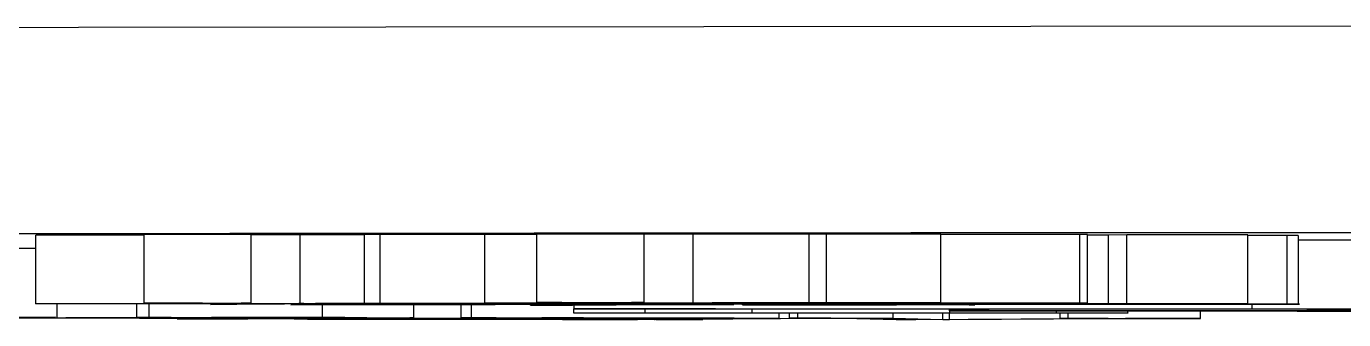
# Model space of a CAD drawing. Header units: millimetres. Extents: x 2404 to 4548, y 1024 to 2541.
# Drawn here: x 3234.74 to 3253.95, y 1133.92 to 1138.2 of the extents above; entities that cross this region are included whole.
import ezdxf

# ---------------------------------------------------------------- set-up
doc = ezdxf.new("R2010")
doc.units = ezdxf.units.MM

msp = doc.modelspace()

# ---------------------------------------------------------------- linework, layer by layer
at = {"color": 7, "linetype": 'Continuous', "lineweight": 25}
for p, q in [((3236.458, 1135.153), (3234.879, 1135.15)), ((3234.879, 1134.15), (3234.879, 1135.15)), ((3238.02, 1135.16), (3236.458, 1135.159)), ((3236.458, 1134.159), (3236.458, 1135.159)), ((3238.02, 1134.16), (3238.02, 1135.16)), ((3238.734, 1135.156), (3238.02, 1135.158)), ((3239.669, 1135.157), (3238.734, 1135.156)), ((3238.734, 1134.156), (3238.734, 1135.156)), ((3239.9, 1135.159), (3239.669, 1135.157)), ((3239.669, 1134.157), (3239.669, 1135.157)), ((3241.423, 1135.158), (3239.9, 1135.159)), ((3239.9, 1134.159), (3239.9, 1135.159)), ((3242.184, 1135.16), (3241.423, 1135.159)), ((3241.423, 1134.159), (3241.423, 1135.159)), ((3243.748, 1135.168), (3242.184, 1135.167)), ((3242.184, 1134.167), (3242.184, 1135.167)), ((3243.748, 1134.168), (3243.748, 1135.168)), ((3244.462, 1135.164), (3243.748, 1135.166)), ((3246.155, 1135.166), (3244.462, 1135.164)), ((3244.462, 1134.164), (3244.462, 1135.164)), ((3246.409, 1135.168), (3246.155, 1135.166)), ((3246.155, 1134.166), (3246.155, 1135.166)), ((3248.073, 1135.167), (3246.409, 1135.168)), ((3246.409, 1134.168), (3246.409, 1135.168)), ((3248.073, 1134.167), (3248.073, 1135.167)), ((3250.213, 1135.161), (3250.1, 1135.162)), ((3250.1, 1134.162), (3250.1, 1135.162)), ((3250.213, 1134.161), (3250.213, 1135.161)), ((3250.518, 1135.152), (3250.213, 1135.152)), ((3250.788, 1135.155), (3250.518, 1135.152)), ((3250.518, 1134.152), (3250.518, 1135.152)), ((3252.553, 1135.154), (3250.788, 1135.155)), ((3250.788, 1134.155), (3250.788, 1135.155)), ((3252.553, 1134.154), (3252.553, 1135.154)), ((3253.123, 1134.145), (3253.123, 1135.145)), ((3253.288, 1134.144), (3253.288, 1135.144)), ((3234.879, 1134.15), (3237.974, 1134.155)), ((3235.739, 1134.15), (3234.879, 1134.15)), ((3235.187, 1133.952), (3235.187, 1134.15)), ((3236.349, 1133.952), (3236.349, 1134.151)), ((3236.458, 1134.159), (3238.02, 1134.16)), ((3236.529, 1133.953), (3236.529, 1134.152)), ((3237.73, 1134.153), (3237.029, 1134.152)), ((3237.429, 1134.141), (3237.429, 1134.153)), ((3237.429, 1134.141), (3237.771, 1134.145)), ((3237.637, 1134.141), (3237.429, 1134.141)), ((3238.02, 1134.16), (3237.874, 1134.159)), ((3237.874, 1134.159), (3238.734, 1134.156)), ((3238.598, 1134.136), (3250.518, 1134.152)), ((3239.456, 1134.135), (3238.598, 1134.136)), ((3238.721, 1134.152), (3238.712, 1134.152)), ((3238.734, 1134.156), (3239.669, 1134.157)), ((3241.47, 1134.158), (3238.958, 1134.155)), ((3238.958, 1134.155), (3239.369, 1134.154)), ((3239.058, 1133.949), (3239.058, 1134.136)), ((3239.369, 1134.154), (3239.369, 1134.155)), ((3239.669, 1134.157), (3239.9, 1134.159)), ((3239.864, 1134.142), (3247.637, 1134.153)), ((3240.727, 1134.142), (3239.864, 1134.142)), ((3239.9, 1134.159), (3241.47, 1134.158)), ((3240.389, 1133.944), (3240.389, 1134.137)), ((3245.422, 1134.144), (3240.748, 1134.138)), ((3241.485, 1134.147), (3240.794, 1134.145)), ((3241.08, 1133.945), (3241.08, 1134.138)), ((3241.231, 1133.946), (3241.231, 1134.138)), ((3241.423, 1134.159), (3243.702, 1134.162)), ((3242.284, 1134.159), (3241.423, 1134.159)), ((3241.47, 1134.158), (3241.47, 1134.159)), ((3249.555, 1134.154), (3242.019, 1134.144)), ((3242.089, 1134.128), (3242.089, 1134.139)), ((3242.297, 1134.128), (3242.089, 1134.128)), ((3242.158, 1134.153), (3242.158, 1134.159)), ((3242.184, 1134.167), (3243.748, 1134.168)), ((3242.725, 1134.14), (3242.725, 1134.077)), ((3243.142, 1134.149), (3243.142, 1134.164)), ((3243.368, 1134.149), (3243.142, 1134.149)), ((3243.404, 1134.14), (3243.404, 1134.141)), ((3243.404, 1134.14), (3245.055, 1134.14)), ((3243.748, 1134.168), (3243.565, 1134.167)), ((3243.565, 1134.167), (3244.462, 1134.164)), ((3243.669, 1134.158), (3243.573, 1134.161)), ((3244.462, 1134.164), (3246.155, 1134.166)), ((3245.055, 1134.14), (3244.547, 1134.138)), ((3248.073, 1134.167), (3244.742, 1134.163)), ((3245.055, 1134.14), (3245.055, 1134.144)), ((3245.184, 1134.134), (3245.184, 1134.144)), ((3245.333, 1134.134), (3245.184, 1134.134)), ((3247.364, 1134.138), (3245.422, 1134.144)), ((3246.155, 1134.166), (3246.409, 1134.168)), ((3252.553, 1134.154), (3246.242, 1134.145)), ((3246.242, 1134.145), (3248.222, 1134.139)), ((3246.409, 1134.168), (3248.073, 1134.167)), ((3247.133, 1134.155), (3246.483, 1134.153)), ((3247.637, 1134.153), (3247.891, 1134.155)), ((3247.891, 1134.155), (3249.555, 1134.154)), ((3248.091, 1134.146), (3248.091, 1134.148)), ((3248.181, 1134.145), (3248.091, 1134.146)), ((3248.222, 1134.139), (3248.222, 1134.148)), ((3248.567, 1134.137), (3248.567, 1134.148)), ((3250.1, 1134.162), (3250.213, 1134.161)), ((3250.518, 1134.152), (3250.788, 1134.155)), ((3250.788, 1134.155), (3252.553, 1134.154)), ((3252.613, 1134.077), (3252.613, 1134.143)), ((3232.479, 1133.937), (3236.754, 1133.95)), ((3235.138, 1133.942), (3233.165, 1133.936)), ((3236.465, 1133.94), (3235.138, 1133.942)), ((3237.44, 1133.949), (3235.317, 1133.943)), ((3235.317, 1133.943), (3236.388, 1133.941)), ((3236.349, 1133.952), (3236.529, 1133.953)), ((3236.606, 1133.952), (3236.349, 1133.952)), ((3236.388, 1133.941), (3236.388, 1133.946)), ((3236.529, 1133.953), (3239.058, 1133.949)), ((3236.937, 1133.929), (3236.937, 1133.948)), ((3236.937, 1133.929), (3237.085, 1133.93)), ((3241.604, 1133.924), (3236.937, 1133.929)), ((3237.085, 1133.93), (3237.085, 1133.948)), ((3237.085, 1133.93), (3237.361, 1133.929)), ((3237.971, 1133.93), (3241.524, 1133.944)), ((3238.663, 1133.949), (3238.064, 1133.949)), ((3240.566, 1133.936), (3238.703, 1133.929)), ((3238.915, 1133.927), (3238.915, 1133.93)), ((3238.915, 1133.927), (3240.106, 1133.926)), ((3239.212, 1133.942), (3239.656, 1133.944)), ((3240.106, 1133.926), (3240.106, 1133.934)), ((3241.891, 1133.935), (3240.566, 1133.936)), ((3242.256, 1133.943), (3240.716, 1133.937)), ((3240.716, 1133.937), (3242.042, 1133.935)), ((3241.08, 1133.945), (3241.231, 1133.946)), ((3241.31, 1133.945), (3241.08, 1133.945)), ((3241.231, 1133.946), (3245.715, 1133.94)), ((3241.524, 1133.944), (3241.588, 1133.944)), ((3243.074, 1133.927), (3241.604, 1133.924)), ((3242.042, 1133.935), (3242.042, 1133.942)), ((3242.365, 1133.931), (3242.092, 1133.931)), ((3242.092, 1133.931), (3242.192, 1133.931)), ((3243.831, 1133.936), (3242.365, 1133.931)), ((3242.558, 1133.923), (3242.558, 1133.926)), ((3244.484, 1133.921), (3242.558, 1133.923)), ((3242.558, 1133.923), (3242.675, 1133.923)), ((3242.675, 1133.923), (3242.675, 1133.926)), ((3242.675, 1133.923), (3243.061, 1133.923)), ((3242.725, 1134.074), (3242.725, 1134.077)), ((3242.725, 1134.077), (3252.613, 1134.077)), ((3243.765, 1134.074), (3242.725, 1134.074)), ((3242.725, 1134.016), (3242.725, 1134.074)), ((3242.725, 1134.013), (3242.725, 1134.016)), ((3242.725, 1134.016), (3243.765, 1134.016)), ((3250.803, 1134.013), (3242.725, 1134.013)), ((3244.145, 1133.942), (3242.864, 1133.943)), ((3242.895, 1133.927), (3242.895, 1133.933)), ((3242.895, 1133.927), (3243.074, 1133.927)), ((3243.061, 1133.923), (3243.061, 1133.927)), ((3243.074, 1133.927), (3243.074, 1133.933)), ((3243.408, 1133.936), (3243.408, 1133.942)), ((3243.408, 1133.936), (3243.558, 1133.937)), ((3243.558, 1133.937), (3243.558, 1133.942)), ((3243.558, 1133.937), (3243.831, 1133.936)), ((3243.65, 1133.923), (3246.432, 1133.938)), ((3243.65, 1133.923), (3243.65, 1133.936)), ((3243.765, 1134.016), (3243.765, 1134.074)), ((3243.831, 1133.936), (3243.831, 1133.942)), ((3246.565, 1133.937), (3243.939, 1133.923)), ((3244.217, 1133.922), (3244.217, 1133.925)), ((3244.217, 1133.922), (3244.602, 1133.922)), ((3244.602, 1133.922), (3244.484, 1133.921)), ((3244.602, 1133.922), (3244.602, 1133.927)), ((3245.372, 1133.937), (3245.093, 1133.937)), ((3245.325, 1134.018), (3245.325, 1134.071)), ((3245.715, 1133.94), (3245.372, 1133.937)), ((3245.715, 1133.94), (3245.715, 1134.013)), ((3245.866, 1133.94), (3245.866, 1134.013)), ((3246.155, 1133.939), (3245.866, 1133.94)), ((3245.866, 1133.94), (3245.983, 1133.94)), ((3245.983, 1134.013), (3245.983, 1133.94)), ((3245.983, 1133.94), (3247.38, 1133.939)), ((3246.432, 1133.938), (3246.477, 1133.938)), ((3246.661, 1133.937), (3246.565, 1133.937)), ((3247.422, 1133.918), (3246.661, 1133.937)), ((3247.38, 1133.939), (3247.38, 1134.013)), ((3247.38, 1133.939), (3248.104, 1133.923)), ((3247.711, 1133.918), (3247.422, 1133.918)), ((3250.766, 1133.934), (3247.711, 1133.918)), ((3248.104, 1133.923), (3248.104, 1134.013)), ((3248.104, 1133.923), (3248.2, 1133.923)), ((3248.2, 1133.923), (3248.2, 1134.013)), ((3248.2, 1133.923), (3250.477, 1133.935)), ((3248.202, 1134.047), (3248.202, 1134.071)), ((3252.01, 1134.047), (3248.202, 1134.047)), ((3252.164, 1134.044), (3248.202, 1134.044)), ((3248.202, 1134.044), (3248.202, 1134.018)), ((3249.762, 1134.074), (3251.663, 1134.074)), ((3249.762, 1134.016), (3249.762, 1134.044)), ((3249.762, 1134.016), (3250.803, 1134.016)), ((3249.815, 1133.936), (3249.815, 1134.013)), ((3249.815, 1133.936), (3249.932, 1133.937)), ((3250.2, 1133.936), (3249.815, 1133.936)), ((3249.932, 1133.937), (3249.932, 1134.013)), ((3249.932, 1133.937), (3251.859, 1133.935)), ((3250.477, 1133.935), (3250.522, 1133.935)), ((3250.803, 1134.016), (3250.803, 1134.044)), ((3250.803, 1134.016), (3250.803, 1134.013)), ((3251.741, 1133.934), (3251.356, 1133.935)), ((3251.859, 1133.935), (3251.741, 1133.934)), ((3251.859, 1133.935), (3251.859, 1134.044)), ((3257.731, 1134.013), (3252.164, 1134.044))]:
    msp.add_line(p, q, dxfattribs=at)
at = {"color": 7, "linetype": 'Continuous', "lineweight": 25, "flags": 128}
msp.add_lwpolyline([(3254.255, 1138.199), (3249.385, 1138.196), (3244.619, 1138.192), (3239.982, 1138.188), (3235.498, 1138.183), (3231.188, 1138.177), (3227.074, 1138.171), (3223.176, 1138.164), (3219.515, 1138.157), (3216.107, 1138.149), (3212.97, 1138.14), (3210.12, 1138.132), (3207.571, 1138.122), (3205.336, 1138.113), (3203.425, 1138.103), (3201.849, 1138.092), (3200.615, 1138.082), (3199.728, 1138.071), (3199.195, 1138.061), (3199.017, 1138.05), (3199.017, 1138.05)], dxfattribs=at)
at = {"color": 7, "linetype": 'Continuous', "lineweight": 25}
for points, knots in [([(3202.071, 1135.052), (3202.119, 1135.056), (3202.226, 1135.064), (3203.095, 1135.077), (3204.576, 1135.09), (3206.752, 1135.104), (3209.582, 1135.117), (3213.096, 1135.13), (3217.25, 1135.142), (3221.994, 1135.153), (3227.255, 1135.164), (3232.947, 1135.172), (3238.97, 1135.18), (3245.193, 1135.186), (3251.558, 1135.191), (3257.911, 1135.194), (3264.25, 1135.196), (3270.517, 1135.196), (3276.784, 1135.196), (3283.123, 1135.194), (3289.475, 1135.191), (3295.841, 1135.186), (3302.064, 1135.18), (3308.087, 1135.172), (3313.779, 1135.164), (3319.04, 1135.153), (3323.784, 1135.142), (3327.938, 1135.13), (3331.452, 1135.117), (3334.282, 1135.104), (3336.457, 1135.09), (3337.939, 1135.077), (3338.81, 1135.064), (3338.917, 1135.056), (3338.965, 1135.052)], [0, 0, 0, 0, 0.023828, 0.053273, 0.084485, 0.115699, 0.147957, 0.180726, 0.213842, 0.247136, 0.28043, 0.313546, 0.346314, 0.378573, 0.409785, 0.440999, 0.470442, 0.499888, 0.529332, 0.558778, 0.58999, 0.621203, 0.653462, 0.68623, 0.719347, 0.752641, 0.785934, 0.819051, 0.851819, 0.884078, 0.915289, 0.946503, 0.975948, 1, 1, 1, 1]), ([(3250.1, 1135.162), (3249.43, 1135.161), (3248.752, 1135.161), (3248.082, 1135.161), (3248.073, 1135.161)], [0, 0, 0, 0, 0.986687, 1, 1, 1, 1]), ([(3253.123, 1135.145), (3253.011, 1135.145), (3252.853, 1135.145), (3252.622, 1135.146), (3252.553, 1135.146)], [0, 0, 0, 0, 0.700719, 1, 1, 1, 1]), ([(3253.286, 1135.144), (3253.273, 1135.144), (3253.246, 1135.144), (3253.166, 1135.145), (3253.123, 1135.145)], [0, 0, 0, 0, 0.457866, 1, 1, 1, 1]), ([(3254.584, 1135.077), (3254.476, 1135.077), (3254.056, 1135.077), (3253.616, 1135.077), (3253.288, 1135.077)], [0, 0, 0, 0, 0.254888, 1, 1, 1, 1]), ([(3234.879, 1134.955), (3234.864, 1134.955), (3234.767, 1134.956), (3234.541, 1134.956), (3234.35, 1134.957)], [0, 0, 0, 0, 0.156668, 1, 1, 1, 1]), ([(3237.029, 1134.152), (3236.89, 1134.152), (3236.613, 1134.152), (3236.173, 1134.151), (3235.898, 1134.15), (3235.739, 1134.15)], [0, 0, 0, 0, 0.297582, 0.595326, 1, 1, 1, 1]), ([(3237.974, 1134.155), (3237.792, 1134.155), (3237.456, 1134.156), (3236.949, 1134.158), (3236.622, 1134.159), (3236.458, 1134.159)], [0, 0, 0, 0, 0.369183, 0.684555, 1, 1, 1, 1]), ([(3238.611, 1134.148), (3238.517, 1134.147), (3238.326, 1134.144), (3237.869, 1134.142), (3237.637, 1134.141)], [0, 0, 0, 0, 0.493905, 1, 1, 1, 1]), ([(3237.856, 1134.149), (3237.857, 1134.149), (3237.891, 1134.151), (3237.808, 1134.152), (3237.73, 1134.153)], [0, 0, 0, 0, 0.05128, 1, 1, 1, 1]), ([(3240.794, 1134.145), (3240.628, 1134.146), (3240.296, 1134.147), (3239.598, 1134.149), (3239.07, 1134.151), (3238.721, 1134.152)], [0, 0, 0, 0, 0.25307, 0.506097, 1, 1, 1, 1]), ([(3239.369, 1134.154), (3239.678, 1134.154), (3240.306, 1134.154), (3241.102, 1134.154), (3241.661, 1134.154), (3241.972, 1134.154), (3242.097, 1134.153), (3242.158, 1134.153)], [0, 0, 0, 0, 0.325958, 0.662347, 0.799326, 0.902609, 1, 1, 1, 1]), ([(3240.748, 1134.138), (3240.609, 1134.137), (3240.332, 1134.137), (3239.89, 1134.136), (3239.615, 1134.136), (3239.456, 1134.135)], [0, 0, 0, 0, 0.297206, 0.594593, 1, 1, 1, 1]), ([(3241.583, 1134.152), (3241.359, 1134.152), (3240.93, 1134.152), (3240.223, 1134.153), (3239.754, 1134.153), (3239.518, 1134.153)], [0, 0, 0, 0, 0.350612, 0.672174, 1, 1, 1, 1]), ([(3239.518, 1134.153), (3239.698, 1134.152), (3240.06, 1134.151), (3240.711, 1134.149), (3241.193, 1134.148), (3241.485, 1134.147)], [0, 0, 0, 0, 0.282431, 0.564866, 1, 1, 1, 1]), ([(3242.019, 1134.144), (3241.881, 1134.144), (3241.604, 1134.144), (3241.162, 1134.143), (3240.886, 1134.142), (3240.727, 1134.142)], [0, 0, 0, 0, 0.297214, 0.594601, 1, 1, 1, 1]), ([(3242.271, 1134.151), (3242.251, 1134.151), (3242.212, 1134.151), (3242.116, 1134.151), (3241.969, 1134.151), (3241.781, 1134.151), (3241.649, 1134.152), (3241.583, 1134.152)], [0, 0, 0, 0, 0.082107, 0.164925, 0.356677, 0.675002, 1, 1, 1, 1]), ([(3242.089, 1134.128), (3242.334, 1134.13), (3242.805, 1134.132), (3243.261, 1134.136), (3243.356, 1134.139), (3243.404, 1134.14)], [0, 0, 0, 0, 0.35008, 0.672322, 1, 1, 1, 1]), ([(3242.158, 1134.153), (3242.225, 1134.153), (3242.334, 1134.153), (3242.341, 1134.152), (3242.318, 1134.151), (3242.315, 1134.151), (3242.283, 1134.151), (3242.271, 1134.151)], [0, 0, 0, 0, 0.414992, 0.667292, 0.851809, 0.943552, 1, 1, 1, 1]), ([(3243.702, 1134.162), (3243.519, 1134.163), (3243.182, 1134.164), (3242.67, 1134.166), (3242.346, 1134.167), (3242.184, 1134.167)], [0, 0, 0, 0, 0.369297, 0.684635, 1, 1, 1, 1]), ([(3243.573, 1134.161), (3243.435, 1134.161), (3243.158, 1134.161), (3242.716, 1134.16), (3242.442, 1134.159), (3242.284, 1134.159)], [0, 0, 0, 0, 0.297538, 0.595282, 1, 1, 1, 1]), ([(3244.547, 1134.138), (3244.324, 1134.137), (3243.91, 1134.135), (3243.175, 1134.131), (3242.59, 1134.129), (3242.297, 1134.128)], [0, 0, 0, 0, 0.365437, 0.681548, 1, 1, 1, 1]), ([(3243.142, 1134.149), (3243.299, 1134.151), (3243.598, 1134.153), (3243.655, 1134.156), (3243.682, 1134.157)], [0, 0, 0, 0, 0.523773, 1, 1, 1, 1]), ([(3244.524, 1134.16), (3244.483, 1134.158), (3244.411, 1134.156), (3244.002, 1134.152), (3243.58, 1134.15), (3243.368, 1134.149)], [0, 0, 0, 0, 0.386257, 0.690164, 1, 1, 1, 1]), ([(3246.483, 1134.153), (3246.313, 1134.154), (3245.972, 1134.155), (3245.325, 1134.157), (3244.835, 1134.159), (3244.524, 1134.16)], [0, 0, 0, 0, 0.266774, 0.533551, 1, 1, 1, 1]), ([(3244.742, 1134.163), (3245.366, 1134.162), (3246.619, 1134.161), (3248.488, 1134.161), (3249.621, 1134.161), (3250.1, 1134.162)], [0, 0, 0, 0, 0.365081, 0.731832, 1, 1, 1, 1]), ([(3249.632, 1134.159), (3248.966, 1134.159), (3247.822, 1134.159), (3246.257, 1134.16), (3245.413, 1134.161), (3244.986, 1134.162)], [0, 0, 0, 0, 0.407022, 0.699492, 1, 1, 1, 1]), ([(3244.986, 1134.162), (3245.165, 1134.161), (3245.524, 1134.16), (3246.228, 1134.158), (3246.776, 1134.156), (3247.133, 1134.155)], [0, 0, 0, 0, 0.257454, 0.514908, 1, 1, 1, 1]), ([(3245.184, 1134.134), (3245.487, 1134.135), (3246.034, 1134.135), (3246.66, 1134.136), (3247.03, 1134.136), (3247.203, 1134.136), (3247.318, 1134.137), (3247.395, 1134.137), (3247.426, 1134.137), (3247.432, 1134.137), (3247.4, 1134.137), (3247.372, 1134.138), (3247.364, 1134.138)], [0, 0, 0, 0, 0.35041, 0.630866, 0.725925, 0.790521, 0.841305, 0.86957, 0.898179, 0.941209, 0.984756, 1, 1, 1, 1]), ([(3247.906, 1134.134), (3247.699, 1134.134), (3247.28, 1134.134), (3246.372, 1134.134), (3245.735, 1134.134), (3245.333, 1134.134)], [0, 0, 0, 0, 0.263652, 0.534652, 1, 1, 1, 1]), ([(3248.222, 1134.139), (3248.337, 1134.138), (3248.518, 1134.137), (3248.596, 1134.136), (3248.429, 1134.135), (3248.126, 1134.134), (3247.906, 1134.134)], [0, 0, 0, 0, 0.268227, 0.423788, 0.580622, 1, 1, 1, 1]), ([(3248.091, 1134.146), (3248.753, 1134.146), (3249.75, 1134.146), (3251.082, 1134.146), (3251.98, 1134.146), (3252.652, 1134.146), (3252.985, 1134.145), (3253.103, 1134.145), (3253.123, 1134.145)], [0, 0, 0, 0, 0.381103, 0.574669, 0.765651, 0.888057, 0.981539, 1, 1, 1, 1]), ([(3252.648, 1134.143), (3252.015, 1134.143), (3250.978, 1134.144), (3249.469, 1134.145), (3248.612, 1134.145), (3248.181, 1134.145)], [0, 0, 0, 0, 0.437716, 0.717507, 1, 1, 1, 1]), ([(3250.213, 1134.161), (3250.055, 1134.161), (3249.788, 1134.161), (3249.617, 1134.159), (3249.627, 1134.159), (3249.632, 1134.159)], [0, 0, 0, 0, 0.431037, 0.72606, 1, 1, 1, 1]), ([(3253.223, 1134.143), (3253.19, 1134.143), (3253.099, 1134.143), (3252.954, 1134.143), (3252.796, 1134.143), (3252.697, 1134.143), (3252.648, 1134.143)], [0, 0, 0, 0, 0.1702702, 0.4642597, 0.7315085, 1, 1, 1, 1]), ([(3253.123, 1134.145), (3253.174, 1134.144), (3253.279, 1134.144), (3253.317, 1134.143), (3253.289, 1134.143), (3253.245, 1134.143), (3253.223, 1134.143)], [0, 0, 0, 0, 0.391814, 0.807915, 0.901195, 1, 1, 1, 1]), ([(3235.13, 1133.951), (3234.97, 1133.95), (3234.676, 1133.948), (3234.009, 1133.946), (3233.703, 1133.945)], [0, 0, 0, 0, 0.541529, 1, 1, 1, 1]), ([(3234.35, 1133.957), (3234.55, 1133.956), (3234.95, 1133.955), (3235.203, 1133.954), (3235.162, 1133.953), (3235.147, 1133.952)], [0, 0, 0, 0, 0.3813, 0.766294, 1, 1, 1, 1]), ([(3236.388, 1133.941), (3236.648, 1133.941), (3237.088, 1133.94), (3237.756, 1133.94), (3238.304, 1133.941), (3238.799, 1133.941), (3239.065, 1133.942), (3239.212, 1133.942)], [0, 0, 0, 0, 0.269335, 0.456647, 0.599702, 0.778351, 1, 1, 1, 1]), ([(3239.973, 1133.941), (3239.757, 1133.941), (3239.395, 1133.94), (3238.656, 1133.939), (3237.932, 1133.939), (3237.165, 1133.939), (3236.701, 1133.94), (3236.465, 1133.94)], [0, 0, 0, 0, 0.253557, 0.424716, 0.595645, 0.794239, 1, 1, 1, 1]), ([(3236.754, 1133.95), (3236.785, 1133.95), (3236.835, 1133.951), (3236.857, 1133.951), (3236.836, 1133.951), (3236.752, 1133.951), (3236.662, 1133.952), (3236.606, 1133.952)], [0, 0, 0, 0, 0.242147, 0.388856, 0.536837, 0.710317, 1, 1, 1, 1]), ([(3237.361, 1133.929), (3237.438, 1133.929), (3237.547, 1133.929), (3237.708, 1133.929), (3237.817, 1133.929), (3237.908, 1133.929), (3237.95, 1133.93), (3237.971, 1133.93)], [0, 0, 0, 0, 0.350066, 0.499422, 0.650662, 0.830252, 1, 1, 1, 1]), ([(3238.064, 1133.949), (3237.994, 1133.95), (3237.886, 1133.95), (3237.717, 1133.95), (3237.593, 1133.95), (3237.503, 1133.949), (3237.459, 1133.949), (3237.44, 1133.949)], [0, 0, 0, 0, 0.336259, 0.518412, 0.701425, 0.865829, 1, 1, 1, 1]), ([(3238.703, 1133.929), (3238.68, 1133.929), (3238.641, 1133.928), (3238.644, 1133.928), (3238.686, 1133.928), (3238.777, 1133.928), (3238.864, 1133.928), (3238.915, 1133.927)], [0, 0, 0, 0, 0.233621, 0.399553, 0.564983, 0.740199, 1, 1, 1, 1]), ([(3239.692, 1133.945), (3239.698, 1133.945), (3239.726, 1133.946), (3239.589, 1133.947), (3239.23, 1133.948), (3238.865, 1133.948), (3238.663, 1133.949)], [0, 0, 0, 0, 0.067979, 0.316164, 0.620975, 1, 1, 1, 1]), ([(3239.058, 1133.949), (3239.379, 1133.948), (3239.903, 1133.947), (3240.333, 1133.946), (3240.434, 1133.944), (3240.278, 1133.942), (3240.059, 1133.942), (3239.973, 1133.941)], [0, 0, 0, 0, 0.303232, 0.495993, 0.689194, 0.877678, 1, 1, 1, 1]), ([(3240.106, 1133.926), (3240.389, 1133.926), (3240.874, 1133.925), (3241.674, 1133.926), (3242.334, 1133.926), (3242.715, 1133.927), (3242.895, 1133.927)], [0, 0, 0, 0, 0.296463, 0.506276, 0.766316, 1, 1, 1, 1]), ([(3241.591, 1133.944), (3241.591, 1133.944), (3241.593, 1133.944), (3241.562, 1133.944), (3241.469, 1133.945), (3241.371, 1133.945), (3241.31, 1133.945)], [0, 0, 0, 0, 0.034336, 0.266425, 0.542953, 1, 1, 1, 1]), ([(3242.192, 1133.931), (3242.293, 1133.932), (3242.433, 1133.932), (3242.414, 1133.933), (3242.294, 1133.934), (3242.1, 1133.934), (3241.952, 1133.934), (3241.891, 1133.935)], [0, 0, 0, 0, 0.4002553, 0.5540467, 0.7092134, 0.880119, 1, 1, 1, 1]), ([(3242.042, 1133.935), (3242.175, 1133.935), (3242.382, 1133.935), (3242.698, 1133.935), (3242.956, 1133.935), (3243.212, 1133.935), (3243.337, 1133.936), (3243.408, 1133.936)], [0, 0, 0, 0, 0.265228, 0.413113, 0.562281, 0.751044, 1, 1, 1, 1]), ([(3242.864, 1133.943), (3242.8, 1133.943), (3242.694, 1133.943), (3242.539, 1133.943), (3242.424, 1133.943), (3242.326, 1133.943), (3242.281, 1133.943), (3242.256, 1133.943)], [0, 0, 0, 0, 0.2946797, 0.4891513, 0.6427246, 0.79668, 1, 1, 1, 1]), ([(3243.061, 1133.923), (3243.151, 1133.923), (3243.276, 1133.923), (3243.443, 1133.923), (3243.548, 1133.923), (3243.613, 1133.923), (3243.642, 1133.923), (3243.65, 1133.923)], [0, 0, 0, 0, 0.388994, 0.538184, 0.687796, 0.914813, 1, 1, 1, 1]), ([(3245.325, 1134.071), (3245.316, 1134.072), (3245.3, 1134.073), (3245.102, 1134.073), (3244.841, 1134.074), (3244.387, 1134.074), (3244.02, 1134.074), (3243.765, 1134.074)], [0, 0, 0, 0, 0.250411, 0.398556, 0.54744, 0.686236, 1, 1, 1, 1]), ([(3243.765, 1134.016), (3244.062, 1134.016), (3244.479, 1134.016), (3244.952, 1134.016), (3245.195, 1134.017), (3245.313, 1134.018), (3245.322, 1134.018), (3245.325, 1134.018)], [0, 0, 0, 0, 0.364031, 0.510061, 0.655864, 0.843841, 1, 1, 1, 1]), ([(3243.939, 1133.923), (3243.915, 1133.923), (3243.887, 1133.923), (3243.906, 1133.923), (3243.909, 1133.923)], [0, 0, 0, 0, 0.839131, 1, 1, 1, 1]), ([(3243.923, 1133.922), (3243.941, 1133.922), (3243.985, 1133.922), (3244.09, 1133.922), (3244.179, 1133.922), (3244.217, 1133.922)], [0, 0, 0, 0, 0.2705737, 0.6892242, 1, 1, 1, 1]), ([(3245.093, 1133.937), (3245.086, 1133.937), (3245.071, 1133.939), (3244.849, 1133.94), (3244.473, 1133.941), (3244.227, 1133.941), (3244.145, 1133.942)], [0, 0, 0, 0, 0.333446, 0.670522, 0.890051, 1, 1, 1, 1]), ([(3246.472, 1133.939), (3246.471, 1133.939), (3246.47, 1133.939), (3246.429, 1133.939), (3246.327, 1133.939), (3246.226, 1133.939), (3246.155, 1133.939)], [0, 0, 0, 0, 0.094648, 0.307424, 0.510271, 1, 1, 1, 1]), ([(3248.202, 1134.071), (3248.212, 1134.072), (3248.229, 1134.072), (3248.423, 1134.073), (3248.749, 1134.074), (3249.21, 1134.074), (3249.575, 1134.074), (3249.762, 1134.074)], [0, 0, 0, 0, 0.212555, 0.375218, 0.538546, 0.763737, 1, 1, 1, 1]), ([(3248.202, 1134.018), (3248.213, 1134.018), (3248.232, 1134.017), (3248.437, 1134.017), (3248.785, 1134.016), (3249.249, 1134.016), (3249.607, 1134.016), (3249.762, 1134.016)], [0, 0, 0, 0, 0.21541, 0.378382, 0.541893, 0.800389, 1, 1, 1, 1]), ([(3250.517, 1133.935), (3250.517, 1133.935), (3250.515, 1133.935), (3250.475, 1133.935), (3250.372, 1133.936), (3250.271, 1133.936), (3250.2, 1133.936)], [0, 0, 0, 0, 0.094648, 0.307424, 0.510271, 1, 1, 1, 1]), ([(3251.356, 1133.935), (3251.289, 1133.935), (3251.179, 1133.935), (3251.024, 1133.935), (3250.914, 1133.935), (3250.824, 1133.935), (3250.787, 1133.934), (3250.766, 1133.934)], [0, 0, 0, 0, 0.292493, 0.488495, 0.642099, 0.795375, 1, 1, 1, 1]), ([(3251.663, 1134.074), (3252.332, 1134.074), (3253.678, 1134.074), (3255.486, 1134.073), (3256.806, 1134.07), (3257.73, 1134.067), (3258.037, 1134.064), (3258.06, 1134.061), (3258.065, 1134.061)], [0, 0, 0, 0, 0.196061, 0.394111, 0.547436, 0.700125, 0.928087, 1, 1, 1, 1]), ([(3258.065, 1134.061), (3258.035, 1134.06), (3257.974, 1134.057), (3257.291, 1134.053), (3255.943, 1134.05), (3254.258, 1134.048), (3252.91, 1134.047), (3252.132, 1134.047), (3252.01, 1134.047)], [0, 0, 0, 0, 0.200351, 0.402646, 0.59747, 0.766762, 0.96323, 1, 1, 1, 1]), ([(3252.613, 1134.077), (3253.282, 1134.077), (3254.517, 1134.077), (3256.284, 1134.076), (3257.947, 1134.075), (3259.466, 1134.072), (3260.612, 1134.068), (3260.919, 1134.064), (3260.938, 1134.062), (3260.942, 1134.062)], [0, 0, 0, 0, 0.160365, 0.296332, 0.431737, 0.589347, 0.747826, 0.949128, 1, 1, 1, 1])]:
    msp.add_open_spline(points, degree=3, knots=knots, dxfattribs=at)

doc.saveas('drawing.dxf')
